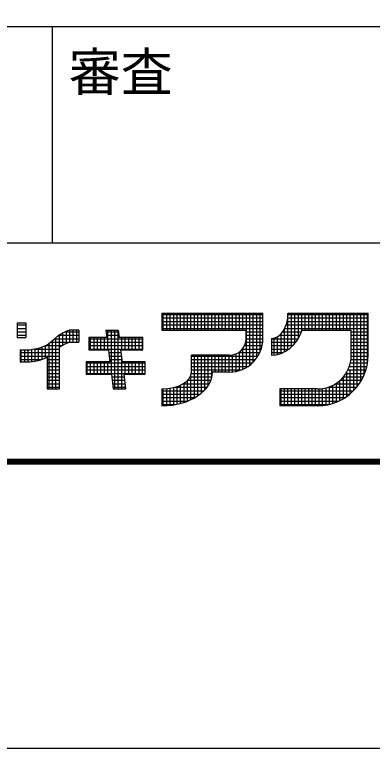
# Model space of a CAD drawing. Units: millimetres, scale not verified. Extents: x -14850 to 14850, y -10500 to 10500.
# Drawn here: x 2491 to 3524, y -10500 to -8381 of the extents above; entities that cross this region are included whole.
import ezdxf
from ezdxf.enums import TextEntityAlignment as Align

# ---------------------------------------------------------------- set-up
doc = ezdxf.new("R2010")
doc.units = ezdxf.units.MM
doc.header["$LTSCALE"] = 50
doc.layers.add('0-7_図面枠', color=7, linetype='Continuous', lineweight=25)
doc.layers.add('0-8_Axis_waku', color=7, linetype='Continuous', lineweight=25)
doc.styles.add('ＭＳ ゴシック', font='')
doc.styles.get('ＭＳ ゴシック').set_extended_font_data('MS Gothic')

msp = doc.modelspace()

# ---------------------------------------------------------------- linework, layer by layer
at = {"layer": '0-7_図面枠'}
msp.add_lwpolyline([(-14850, -10500), (14850, -10500), (14850, 10500), (-14850, 10500)], close=True, dxfattribs=at)
at = {"layer": '0-8_Axis_waku'}
for p, q in [((-12950, -8415), (14000, -8415)), ((2599.99, -9040), (2599.99, -8415)), ((399.99, -9040), (13999.99, -9040)), ((2916.13, -9243.03), (2916.13, -9291.63)), ((2916.13, -9243.03), (3207.73, -9243.03)), ((2916.13, -9246.8), (3207.73, -9246.8)), ((2916.13, -9256.8), (3207.73, -9256.8)), ((2919.96, -9291.63), (2919.96, -9243.03)), ((2929.96, -9291.63), (2929.96, -9243.03)), ((2939.96, -9291.63), (2939.96, -9243.03)), ((2949.96, -9291.63), (2949.96, -9243.03)), ((2959.96, -9291.63), (2959.96, -9243.03)), ((2969.96, -9291.63), (2969.96, -9243.03)), ((2979.96, -9291.63), (2979.96, -9243.03)), ((2989.97, -9291.63), (2989.97, -9243.03)), ((2999.97, -9291.63), (2999.97, -9243.03)), ((3009.97, -9291.63), (3009.97, -9243.03)), ((3019.97, -9291.63), (3019.97, -9243.03)), ((3029.97, -9291.63), (3029.97, -9243.03)), ((3039.97, -9291.63), (3039.97, -9243.03)), ((3049.97, -9291.63), (3049.97, -9243.03)), ((3059.97, -9291.63), (3059.97, -9243.03)), ((3069.97, -9291.63), (3069.97, -9243.03)), ((3079.97, -9291.63), (3079.97, -9243.03)), ((3089.98, -9291.63), (3089.98, -9243.03)), ((3099.98, -9291.63), (3099.98, -9243.03)), ((3109.97, -9291.63), (3109.97, -9243.03)), ((3119.98, -9291.63), (3119.98, -9243.03)), ((3129.98, -9291.63), (3129.98, -9243.03)), ((3139.98, -9291.63), (3139.98, -9243.03)), ((3149.98, -9291.63), (3149.98, -9243.03)), ((3159.98, -9399.61), (3159.98, -9243.03)), ((3169.99, -9392.83), (3169.99, -9243.03)), ((3179.99, -9383.93), (3179.99, -9243.03)), ((3189.99, -9371.92), (3189.99, -9243.03)), ((3199.99, -9353.96), (3199.99, -9243.03)), ((3207.73, -9315.93), (3207.73, -9243.03)), ((3279.76, -9256.8), (3511.49, -9256.8)), ((3279.96, -9348.73), (3279.96, -9243.03)), ((3280.56, -9246.8), (3511.49, -9246.8)), ((3280.63, -9243.03), (3511.49, -9243.03)), ((3289.97, -9340.59), (3289.97, -9243.03)), ((3299.96, -9329.93), (3299.96, -9243.03)), ((3309.97, -9315.64), (3309.97, -9243.03)), ((3319.97, -9294.8), (3319.97, -9243.03)), ((3329.96, -9291.63), (3329.96, -9243.03)), ((3339.97, -9291.63), (3339.97, -9243.03)), ((3349.97, -9291.63), (3349.97, -9243.03)), ((3359.97, -9291.63), (3359.97, -9243.03)), ((3369.97, -9291.63), (3369.97, -9243.03)), ((3379.98, -9291.63), (3379.98, -9243.03)), ((3389.97, -9291.63), (3389.97, -9243.03)), ((3399.97, -9291.63), (3399.97, -9243.03)), ((3409.98, -9291.63), (3409.98, -9243.03)), ((3419.98, -9291.63), (3419.98, -9243.03)), ((3429.98, -9291.63), (3429.98, -9243.03)), ((3439.98, -9291.63), (3439.98, -9243.03)), ((3449.98, -9291.63), (3449.98, -9243.03)), ((3459.98, -9291.63), (3459.98, -9243.03)), ((3469.98, -9466.41), (3469.98, -9243.03)), ((3479.98, -9455.04), (3479.98, -9243.03)), ((3489.98, -9440.73), (3489.98, -9243.03)), ((3499.98, -9421.27), (3499.98, -9243.03)), ((3509.99, -9385.35), (3509.99, -9243.03)), ((3511.49, -9364.53), (3511.49, -9243.03)), ((2497.82, -9270.48), (2497.82, -9312.98)), ((2497.82, -9276.8), (2522.65, -9276.8)), ((2916.13, -9266.8), (3207.73, -9266.8)), ((2916.13, -9276.8), (3207.73, -9276.8)), ((3275.1, -9276.8), (3511.49, -9276.8)), ((3277.97, -9266.8), (3511.49, -9266.8)), ((2497.82, -9286.8), (2522.65, -9286.8)), ((2497.82, -9296.8), (2522.65, -9296.8)), ((2629.98, -9334.92), (2629.98, -9299.24)), ((2636.24, -9296.8), (2676.28, -9296.8)), ((2639.98, -9330.56), (2639.98, -9295.14)), ((2676.28, -9291.73), (2647.94, -9291.73)), ((2649.98, -9327.15), (2649.98, -9291.73)), ((2659.99, -9327.15), (2659.99, -9291.73)), ((2669.99, -9327.15), (2669.99, -9291.73)), ((2676.28, -9291.73), (2676.28, -9327.15)), ((2754.2, -9291.73), (2789.61, -9291.73)), ((2754.2, -9291.73), (2756.85, -9312.98)), ((2754.83, -9296.8), (2790.25, -9296.8)), ((2759.97, -9348.4), (2759.97, -9291.73)), ((2769.98, -9419.23), (2769.98, -9291.73)), ((2779.98, -9461.73), (2779.98, -9291.73)), ((2789.61, -9291.73), (2792.27, -9312.98)), ((2789.98, -9461.73), (2789.98, -9294.66)), ((2916.13, -9286.8), (3207.73, -9286.8)), ((2916.13, -9291.63), (3159.14, -9291.63)), ((3159.14, -9315.93), (3159.14, -9291.63)), ((3159.14, -9296.8), (3207.73, -9296.8)), ((3259.96, -9359.41), (3259.96, -9302.69)), ((3264.85, -9296.8), (3319.2, -9296.8)), ((3269.96, -9354.9), (3269.96, -9288.6)), ((3270.9, -9286.8), (3511.49, -9286.8)), ((3321.12, -9291.63), (3462.88, -9291.63)), ((3462.88, -9364.53), (3462.88, -9291.63)), ((3462.88, -9296.8), (3511.49, -9296.8)), ((2497.82, -9306.8), (2522.65, -9306.8)), ((2497.82, -9312.98), (2522.65, -9312.98)), ((2599.98, -9461.73), (2599.98, -9322.13)), ((2606.85, -9316.8), (2676.28, -9316.8)), ((2609.98, -9461.73), (2609.98, -9313.3)), ((2619.35, -9306.8), (2676.28, -9306.8)), ((2619.98, -9339.29), (2619.98, -9305.65)), ((2704.62, -9312.98), (2704.62, -9348.4)), ((2756.85, -9312.98), (2704.62, -9312.98)), ((2704.62, -9316.8), (2860.45, -9316.8)), ((2709.97, -9348.4), (2709.97, -9312.98)), ((2719.97, -9348.4), (2719.97, -9312.98)), ((2729.97, -9348.4), (2729.97, -9312.98)), ((2739.98, -9348.4), (2739.98, -9312.98)), ((2749.98, -9348.4), (2749.98, -9312.98)), ((2756.08, -9306.8), (2791.49, -9306.8)), ((2860.45, -9312.98), (2792.27, -9312.98)), ((2799.98, -9348.4), (2799.98, -9312.98)), ((2809.98, -9348.4), (2809.98, -9312.98)), ((2819.98, -9348.4), (2819.98, -9312.98)), ((2829.99, -9348.4), (2829.99, -9312.98)), ((2839.98, -9348.4), (2839.98, -9312.98)), ((2849.98, -9348.4), (2849.98, -9312.98)), ((2859.98, -9348.4), (2859.98, -9312.98)), ((2860.45, -9348.4), (2860.45, -9312.98)), ((3159.13, -9316.8), (3207.73, -9316.8)), ((3159.14, -9306.8), (3207.73, -9306.8)), ((3232.04, -9315.93), (3232.04, -9364.53)), ((3232.04, -9316.8), (3309.27, -9316.8)), ((3239.96, -9364.12), (3239.96, -9314.95)), ((3249.96, -9362.45), (3249.96, -9310.79)), ((3255.58, -9306.8), (3314.77, -9306.8)), ((3462.88, -9306.8), (3511.49, -9306.8)), ((3462.88, -9316.8), (3511.49, -9316.8)), ((2549.97, -9381.18), (2549.97, -9345.96)), ((2559.97, -9379.35), (2559.97, -9344.37)), ((2569.98, -9375.99), (2569.98, -9340.57)), ((2579.98, -9371.88), (2579.98, -9336.77)), ((2581.86, -9336.8), (2627.15, -9336.8)), ((2589.98, -9461.73), (2589.98, -9330.95)), ((2594.36, -9326.8), (2676.28, -9326.8)), ((2619.61, -9341.31), (2619.61, -9461.73)), ((2647.94, -9327.15), (2676.28, -9327.15)), ((2704.62, -9326.8), (2860.45, -9326.8)), ((2704.62, -9336.8), (2860.45, -9336.8)), ((3149.98, -9404.76), (3149.98, -9344.32)), ((3154.43, -9336.8), (3205.47, -9336.8)), ((3157.91, -9326.8), (3207.13, -9326.8)), ((3232.04, -9326.8), (3302.44, -9326.8)), ((3232.04, -9336.8), (3293.84, -9336.8)), ((3462.88, -9326.8), (3511.49, -9326.8)), ((3462.88, -9336.8), (3511.49, -9336.8)), ((2506.27, -9348.4), (2534.61, -9348.4)), ((2506.27, -9356.8), (2619.61, -9356.8)), ((2506.27, -9366.8), (2619.61, -9366.8)), ((2509.97, -9383.81), (2509.97, -9348.4)), ((2519.97, -9383.81), (2519.97, -9348.4)), ((2529.97, -9383.81), (2529.97, -9348.4)), ((2539.98, -9383.01), (2539.98, -9347.54)), ((2547.15, -9346.8), (2619.61, -9346.8)), ((2704.62, -9346.8), (2860.45, -9346.8)), ((2704.62, -9348.4), (2761.28, -9348.4)), ((2761.28, -9348.4), (2765.71, -9383.81)), ((2762.33, -9356.8), (2797.75, -9356.8)), ((2763.58, -9366.8), (2799, -9366.8)), ((2796.7, -9348.4), (2860.45, -9348.4)), ((2796.7, -9348.4), (2801.12, -9383.81)), ((3001.18, -9413.13), (3001.18, -9364.53)), ((3110.54, -9364.53), (3001.18, -9364.53)), ((3001.18, -9366.8), (3193.36, -9366.8)), ((3009.97, -9487.52), (3009.97, -9364.53)), ((3019.97, -9481.36), (3019.97, -9364.53)), ((3029.97, -9473.86), (3029.97, -9364.53)), ((3039.97, -9464.43), (3039.97, -9364.53)), ((3049.97, -9451.68), (3049.97, -9364.53)), ((3059.97, -9429.01), (3059.97, -9364.53)), ((3069.97, -9413.13), (3069.97, -9364.53)), ((3079.97, -9413.13), (3079.97, -9364.53)), ((3089.98, -9413.13), (3089.98, -9364.53)), ((3099.98, -9413.13), (3099.98, -9364.53)), ((3109.97, -9413.13), (3109.97, -9364.53)), ((3119.98, -9412.67), (3119.98, -9363.6)), ((3129.98, -9411.16), (3129.98, -9360.47)), ((3136.83, -9356.8), (3198.73, -9356.8)), ((3139.98, -9408.56), (3139.98, -9354.59)), ((3148.07, -9346.8), (3202.7, -9346.8)), ((3232.04, -9346.8), (3282.59, -9346.8)), ((3232.04, -9356.8), (3266.15, -9356.8)), ((3462.86, -9366.8), (3511.46, -9366.8)), ((3462.88, -9346.8), (3511.49, -9346.8)), ((3462.88, -9356.8), (3511.49, -9356.8)), ((2506.27, -9376.8), (2568.47, -9376.8)), ((2584.19, -9369.64), (2584.19, -9461.73)), ((2584.19, -9376.8), (2619.61, -9376.8)), ((2584.19, -9386.8), (2619.61, -9386.8)), ((2697.53, -9383.81), (2697.53, -9419.23)), ((2765.71, -9383.81), (2697.53, -9383.81)), ((2697.53, -9386.8), (2867.53, -9386.8)), ((2699.97, -9419.23), (2699.97, -9383.81)), ((2709.97, -9419.23), (2709.97, -9383.81)), ((2719.97, -9419.23), (2719.97, -9383.81)), ((2729.97, -9419.23), (2729.97, -9383.81)), ((2739.98, -9419.23), (2739.98, -9383.81)), ((2749.98, -9419.23), (2749.98, -9383.81)), ((2759.97, -9419.23), (2759.97, -9383.81)), ((2764.83, -9376.8), (2800.25, -9376.8)), ((2799.98, -9461.73), (2799.98, -9374.66)), ((2867.53, -9383.81), (2801.12, -9383.81)), ((2809.98, -9419.23), (2809.98, -9383.81)), ((2819.98, -9419.23), (2819.98, -9383.81)), ((2829.99, -9419.23), (2829.99, -9383.81)), ((2839.98, -9419.23), (2839.98, -9383.81)), ((2849.98, -9419.23), (2849.98, -9383.81)), ((2859.98, -9419.23), (2859.98, -9383.81)), ((2867.53, -9419.23), (2867.53, -9383.81)), ((3001.18, -9376.8), (3186.31, -9376.8)), ((3001.18, -9386.8), (3177.06, -9386.8)), ((3460.3, -9386.8), (3509.77, -9386.8)), ((3462.1, -9376.8), (3510.96, -9376.8)), ((2584.19, -9396.8), (2619.61, -9396.8)), ((2584.19, -9406.8), (2619.61, -9406.8)), ((2697.53, -9396.8), (2867.53, -9396.8)), ((2697.53, -9406.8), (2867.53, -9406.8)), ((3001.18, -9396.8), (3164.46, -9396.8)), ((3001.18, -9406.8), (3145.04, -9406.8)), ((3453.21, -9406.8), (3505.22, -9406.8)), ((3457.37, -9396.8), (3507.87, -9396.8)), ((3459.98, -9475.73), (3459.98, -9406.8)), ((2584.19, -9416.8), (2619.61, -9416.8)), ((2584.19, -9426.8), (2619.61, -9426.8)), ((2697.53, -9416.8), (2867.53, -9416.8)), ((2697.53, -9419.23), (2770.14, -9419.23)), ((2770.14, -9419.23), (2775.45, -9461.73)), ((2771.08, -9426.8), (2806.5, -9426.8)), ((2805.56, -9419.23), (2867.53, -9419.23)), ((2805.56, -9419.23), (2810.87, -9461.73)), ((2997.75, -9426.8), (3060.48, -9426.8)), ((2999.97, -9492.65), (2999.97, -9421.31)), ((3000.94, -9416.8), (3061.83, -9416.8)), ((3110.54, -9413.13), (3061.93, -9413.13)), ((3439.98, -9489.98), (3439.98, -9427.2)), ((3440.32, -9426.8), (3497.51, -9426.8)), ((3447.63, -9416.8), (3501.79, -9416.8)), ((3449.98, -9483.49), (3449.98, -9412.92)), ((2584.19, -9436.8), (2619.61, -9436.8)), ((2584.19, -9446.8), (2619.61, -9446.8)), ((2772.33, -9436.8), (2807.75, -9436.8)), ((2773.58, -9446.8), (2809, -9446.8)), ((2969.96, -9503.45), (2969.96, -9450.75)), ((2977.46, -9446.8), (3052.9, -9446.8)), ((2979.96, -9500.51), (2979.96, -9445.25)), ((2989.97, -9496.94), (2989.97, -9437.25)), ((2990.41, -9436.8), (3057.54, -9436.8)), ((3409.98, -9503.44), (3409.98, -9451.05)), ((3417.44, -9446.8), (3486.05, -9446.8)), ((3419.98, -9499.84), (3419.98, -9445.15)), ((3429.98, -9495.39), (3429.98, -9437.42)), ((3430.68, -9436.8), (3492.31, -9436.8)), ((2584.19, -9456.8), (2619.61, -9456.8)), ((2584.19, -9461.73), (2619.61, -9461.73)), ((2774.83, -9456.8), (2810.25, -9456.8)), ((2775.45, -9461.73), (2810.87, -9461.73)), ((2809.98, -9461.73), (2809.98, -9454.67)), ((2916.13, -9461.73), (2916.13, -9510.33)), ((2916.13, -9466.8), (3037.69, -9466.8)), ((2919.96, -9510.29), (2919.96, -9461.68)), ((2929.96, -9509.88), (2929.96, -9461.08)), ((2939.96, -9509.01), (2939.96, -9459.78)), ((2949.96, -9507.67), (2949.96, -9457.72)), ((2953.45, -9456.8), (3046.38, -9456.8)), ((2959.96, -9505.83), (2959.96, -9454.78)), ((3256.33, -9461.73), (3256.33, -9510.33)), ((3365.68, -9461.73), (3256.33, -9461.73)), ((3256.33, -9466.8), (3469.6, -9466.8)), ((3259.96, -9510.33), (3259.96, -9461.73)), ((3269.96, -9510.33), (3269.96, -9461.73)), ((3279.96, -9510.33), (3279.96, -9461.73)), ((3289.97, -9510.33), (3289.97, -9461.73)), ((3299.96, -9510.33), (3299.96, -9461.73)), ((3309.97, -9510.33), (3309.97, -9461.73)), ((3319.97, -9510.33), (3319.97, -9461.73)), ((3329.96, -9510.33), (3329.96, -9461.73)), ((3339.97, -9510.33), (3339.97, -9461.73)), ((3349.97, -9510.33), (3349.97, -9461.73)), ((3359.97, -9510.33), (3359.97, -9461.73)), ((3369.97, -9510.27), (3369.97, -9461.63)), ((3379.98, -9509.63), (3379.98, -9460.67)), ((3389.97, -9508.29), (3389.97, -9458.64)), ((3396.24, -9456.8), (3478.57, -9456.8)), ((3399.97, -9506.24), (3399.97, -9455.48)), ((2916.13, -9476.8), (3026.29, -9476.8)), ((2916.13, -9486.8), (3011.23, -9486.8)), ((3256.33, -9476.8), (3458.7, -9476.8)), ((3256.33, -9486.8), (3445.1, -9486.8)), ((2916.13, -9496.8), (2990.31, -9496.8)), ((2916.13, -9506.8), (2955.02, -9506.8)), ((3256.33, -9496.8), (3427.02, -9496.8)), ((3256.33, -9506.8), (3397.56, -9506.8)), ((3365.68, -9510.33), (3256.33, -9510.33)), ((14014, -9679.01), (-12964, -9679.01)), ((14013, -9678.01), (-12963, -9678.01)), ((14012, -9677.01), (-12962, -9677.01)), ((14011, -9676.01), (-12961, -9676.01)), ((14010, -9675.01), (-12960, -9675.01)), ((14009, -9674.01), (-12959, -9674.01)), ((14008, -9673.01), (-12958, -9673.01)), ((14007, -9672.01), (-12957, -9672.01)), ((14006, -9671.01), (-12956, -9671.01)), ((14005, -9670.01), (-12955, -9670.01)), ((14004, -9669.01), (-12954, -9669.01)), ((14003, -9668.01), (-12953, -9668.01)), ((14002, -9667.01), (-12952, -9667.01)), ((14001, -9666.01), (-12951, -9666.01)), ((-12950, -9665), (14000, -9665))]:
    msp.add_line(p, q, dxfattribs=at)
for points in [[(2497.82, -9270.48), (2522.65, -9270.48), (2522.65, -9312.98)], [(2534.61, -9348.4), (2541.95, -9347.23), (2554.47, -9344.94), (2566.56, -9341.87), (2577.99, -9337.53), (2584.19, -9334.23), (2589.37, -9330.79), (2597.85, -9324.01), (2606.1, -9316.73), (2614.51, -9309.64), (2619.61, -9305.89), (2623.32, -9303.51), (2629.96, -9299.82), (2636.83, -9296.52), (2643.84, -9293.45), (2647.94, -9291.73)], [(2619.61, -9341.31), (2623.32, -9338.93), (2629.96, -9335.24), (2636.83, -9331.93), (2643.84, -9328.87), (2647.94, -9327.15)], [(2506.27, -9348.4), (2506.27, -9383.81), (2534.61, -9383.81)], [(2534.61, -9383.81), (2541.95, -9382.65), (2554.47, -9380.36), (2566.56, -9377.28), (2577.99, -9372.94), (2584.19, -9369.64)]]:
    msp.add_lwpolyline(points, dxfattribs=at)
for centre, radius in [((3110.54, -9315.93), 48.6), ((3110.54, -9315.93), 97.2), ((3365.68, -9364.53), 145.8), ((3365.68, -9364.53), 97.2)]:
    msp.add_arc(centre, radius, 270, 0, dxfattribs=at)
for centre, major_axis, ratio, start_param, end_param in [((3232.04, -9243.03), (0, 72.9), 0.6666, 3.1415927, 4.712389), ((3232.04, -9243.03), (0, 121.5), 0.8, 3.1415927, 4.3008723), ((2916.13, -9413.13), (85.05, 0), 0.5714, 4.712389, 6.2831853), ((2916.13, -9413.13), (145.8, 0), 0.6666, 4.712389, 6.2831853)]:
    msp.add_ellipse(centre, major_axis=major_axis, ratio=ratio, start_param=start_param, end_param=end_param, dxfattribs=at)

# ---------------------------------------------------------------- texts
at = {"layer": '0-8_Axis_waku', "style": 'ＭＳ ゴシック'}
msp.add_text('審査', height=110, dxfattribs=at).set_placement((2647.1, -8633.97), align=Align.BOTTOM_LEFT)

doc.saveas('drawing.dxf')
